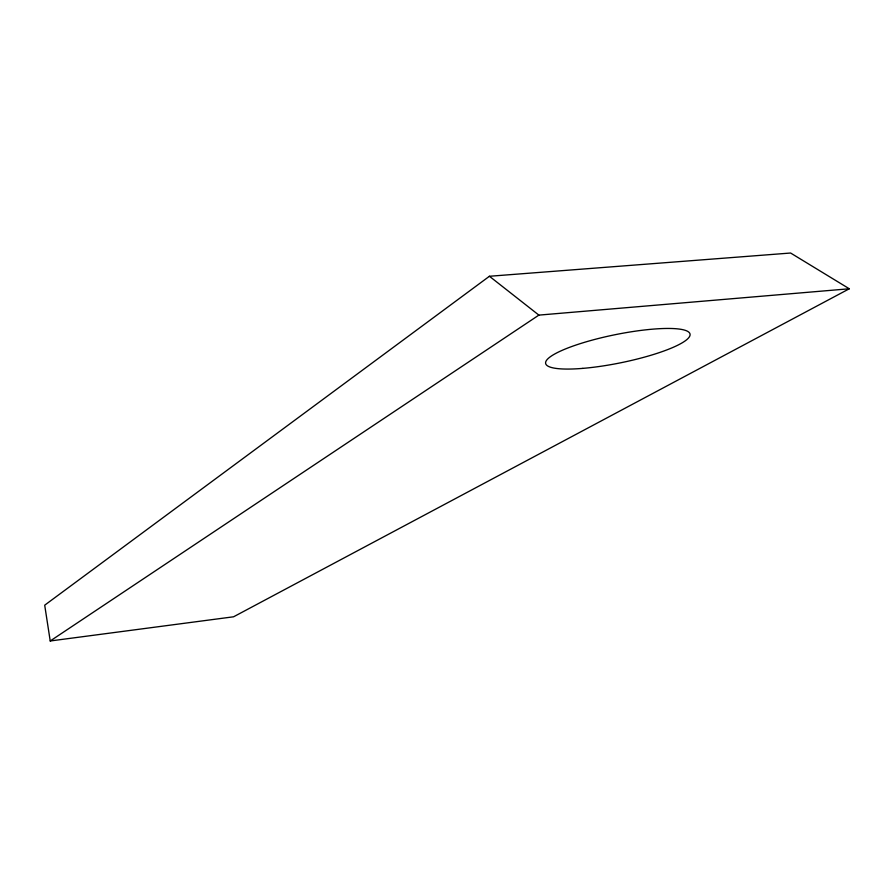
<?xml version="1.0" encoding="UTF-8"?>
<svg xmlns="http://www.w3.org/2000/svg" width="894" height="894" viewBox="0 0 894 894"><rect width="100%" height="100%" fill="white"/><g stroke="black" fill="none" stroke-linecap="round" stroke-linejoin="round"><path stroke-width="1.34" d="M489.42 276.268L44.7 605.182L50.22 640.976L233.58 616.793L849.3 288.773L790.609 253.024L489.42 276.268L538.881 315.113L849.3 288.773M50.22 640.976L538.881 315.113M582.81 368.373A73.666 14.315 -11.5 0 0 690.067 334.311A73.666 14.315 -11.5 0 0 580.664 343.508A73.666 14.315 -11.5 0 0 582.81 368.373"/></g></svg>
